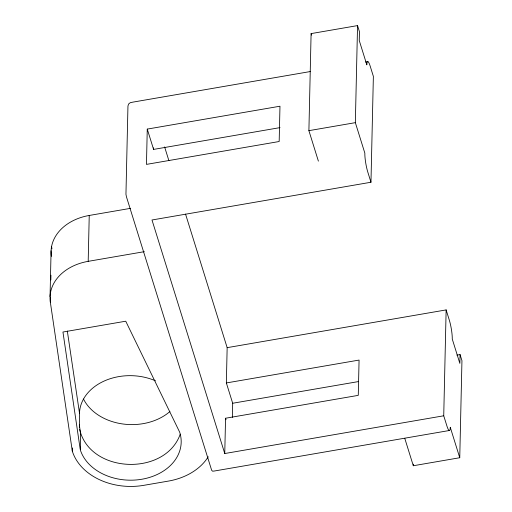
<?xml version="1.0" encoding="UTF-8"?>
<svg xmlns="http://www.w3.org/2000/svg" width="512" height="512" viewBox="0 0 512 512"><rect width="100%" height="100%" fill="white"/><g stroke="black" fill="none" stroke-linecap="round" stroke-linejoin="round"><path stroke-width="0.77" d="M50.048 296.621L51.085 250.739M208.243 456.774A59.354 45.267 1.3 0 1 168.346 481.101L143.795 485.331A59.354 45.267 1.3 0 1 72.301 451.11L50.33 302.106L50.438 297.357M50.835 279.955L50.944 275.206M51.456 252.493L51.373 256.224A49.702 37.907 1.3 0 1 89.235 215.462L130.56 208.339M51.539 248.762L51.59 246.522L51.942 248.877M72.301 451.11L72.371 447.955M67.328 331.066L79.488 413.12L79.424 427.245M80.224 449.414L62.95 332.026L125.741 321.203L179.667 432.166A51.168 39.027 1.3 0 1 142.438 479.142A51.168 39.027 1.3 0 1 80.397 450.15L80.582 433.536L79.309 424.89M50.33 302.106A49.702 37.907 1.3 0 1 88.192 261.344L89.235 215.462M147.264 129.094L146.464 164.39L279.174 141.517L279.974 106.221L147.264 129.094L153.587 149.408L280.019 127.616M153.587 149.408L153.626 147.834M226.355 382.944L227.155 347.654L446.138 309.907L443.731 415.789L224.755 453.53L225.555 418.24L358.272 395.36L359.072 360.07L226.355 382.944L232.685 403.251L232.365 417.37M318.387 161.12L308.896 130.662L311.098 33.606L357.549 25.6L359.45 31.693L359.251 40.518L366.842 64.883A13.645 2.195 80.2 0 1 370.208 66.214L373.37 76.371L370.97 182.246L151.987 219.987L224.755 453.53M370.97 182.246L367.802 172.09A13.645 2.195 80.2 0 1 364.838 153.114L355.347 122.656L357.549 25.6M456.909 355.13L460.058 354.586L461.952 360.678L459.75 457.734L413.306 465.741L413.338 464.147M460.058 354.586L459.859 363.411L452.262 339.04A13.645 2.195 80.2 0 0 449.299 320.064L446.138 309.907M180.23 434.202C165.216 476.544 90.016 473.792 79.654 429.485M310.534 71.507L132.909 102.125L130.259 102.701L128.57 104.045L127.955 106.061L125.952 194.291L126.458 196.845L211.667 470.304L212.627 471.194L214.195 471.04L449.19 430.534M365.549 62.029L367.91 61.619M308.896 130.662L355.347 122.656M88.192 261.344L144.333 251.667M232.685 403.251L358.33 381.6M459.75 457.734L450.259 427.27A13.645 2.195 80.2 0 1 446.899 425.939L443.731 415.789M311.098 33.606L311.578 35.13M404.762 438.323L413.306 465.741M164.614 146.931L168.896 160.666M185.542 214.093L227.155 347.654M225.555 418.24L226.022 419.744M79.488 413.12A51.168 39.027 1.3 0 1 155.514 380.826M169.926 411.526A51.168 39.027 1.3 0 1 83.501 399.046"/></g></svg>
